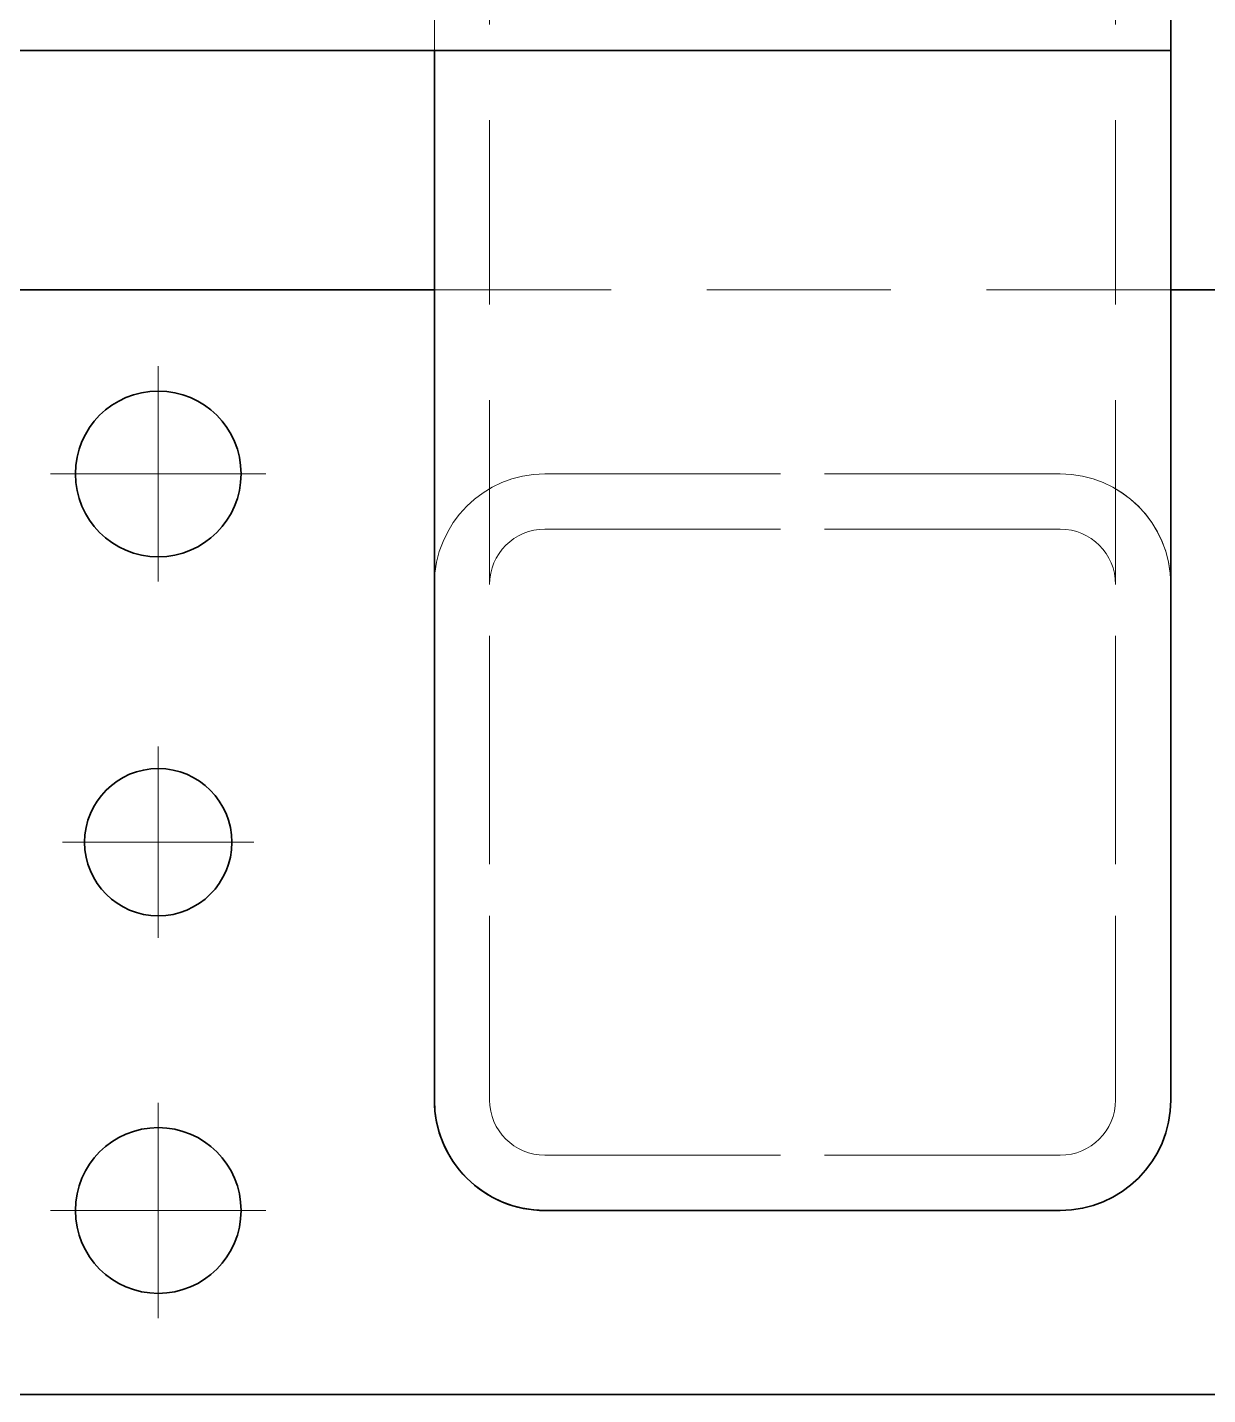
# Model space of a CAD drawing. Header units: millimetres. Extents: x 11035 to 42401, y -8968 to 2503.
# Drawn here: x 11518.3 to 11582.4, y 2063.5 to 2137.8 of the extents above; entities that cross this region are included whole.
import ezdxf

# ---------------------------------------------------------------- set-up
doc = ezdxf.new("R2010")
doc.units = ezdxf.units.MM
doc.linetypes.add('CENTER-HOKUTO', pattern=[23, 20, -1, 1, -1])
doc.linetypes.add('HIDDEN-HOKUTO', pattern=[3.8, 2.5, -1.3])
doc.layers.add('AM_7', color=2, linetype='CENTER-HOKUTO', lineweight=30)
doc.layers.add('AM_HID', color=1, linetype='HIDDEN-HOKUTO', lineweight=25)

msp = doc.modelspace()

# ---------------------------------------------------------------- linework, layer by layer
at = {"color": 7, "lineweight": 35, "ltscale": 0.278136}
msp.add_line((11580.414, 2136.506), (11580.414, 2147.631), dxfattribs=at)
at = {"color": 7, "lineweight": 35}
for p, q in [((11380.414, 2136.506), (11580.414, 2136.506)), ((11540.414, 2136.506), (11540.414, 2079.506)), ((11580.414, 2136.506), (11580.414, 2079.506)), ((11540.414, 2123.506), (11420.414, 2123.506)), ((11580.414, 2107.506), (11580.414, 2079.506)), ((11574.414, 2073.506), (11546.414, 2073.506)), ((11546.414, 2073.506), (11574.414, 2073.506)), ((11375.414, 2063.506), (11585.414, 2063.506))]:
    msp.add_line(p, q, dxfattribs=at)
at = {"color": 7, "lineweight": 35, "ltscale": 0.125}
msp.add_line((11585.414, 2123.506), (11580.414, 2123.506), dxfattribs=at)
at = {"color": 7, "lineweight": 35, "ltscale": 0.000382996}
msp.add_line((11580.414, 2107.506), (11580.414, 2107.521), dxfattribs=at)
at = {"color": 7, "lineweight": 35}
for centre, radius in [((11525.414, 2113.506), 4.5), ((11525.414, 2093.506), 4), ((11525.414, 2073.506), 4.5)]:
    msp.add_circle(centre, radius, dxfattribs=at)
for centre, start, end in [((11546.414, 2079.506), 179.99999, 270), ((11546.414, 2079.506), 180.00002, 269.99998), ((11574.414, 2079.506), 270, 0), ((11574.414, 2079.506), 270.00002, 359.99998)]:
    msp.add_arc(centre, 6, start, end, dxfattribs=at)
at = {"layer": 'AM_7', "color": 2, "lineweight": 13}
for p, q in [((11525.414, 2119.356), (11525.414, 2107.656)), ((11531.264, 2113.506), (11519.564, 2113.506)), ((11525.414, 2098.706), (11525.414, 2088.306)), ((11530.614, 2093.506), (11520.214, 2093.506)), ((11525.414, 2079.356), (11525.414, 2067.656)), ((11531.264, 2073.506), (11519.564, 2073.506))]:
    msp.add_line(p, q, dxfattribs=at)
at = {"layer": 'AM_HID', "color": 1, "lineweight": 13, "ltscale": 4}
for p, q in [((11543.414, 2193.506), (11543.414, 2079.506)), ((11577.414, 2193.506), (11577.414, 2079.506)), ((11540.414, 2139.006), (11540.414, 2136.506)), ((11580.414, 2123.506), (11540.414, 2123.506)), ((11546.414, 2113.506), (11574.414, 2113.506)), ((11574.414, 2113.506), (11546.414, 2113.506)), ((11546.414, 2110.506), (11574.414, 2110.506)), ((11574.414, 2110.506), (11546.414, 2110.506)), ((11540.414, 2079.506), (11540.414, 2107.506)), ((11543.414, 2079.506), (11543.414, 2107.506)), ((11577.414, 2079.506), (11577.414, 2107.506)), ((11574.414, 2076.506), (11546.414, 2076.506)), ((11546.414, 2076.506), (11574.414, 2076.506))]:
    msp.add_line(p, q, dxfattribs=at)
for centre, radius, start, end in [((11546.414, 2107.506), 6, 90, 179.99999), ((11546.414, 2107.506), 6, 90.00002, 179.99998), ((11574.414, 2107.506), 6, 0.14637, 90), ((11574.414, 2107.506), 6, 0.00002, 89.99998), ((11546.414, 2107.506), 3, 90.00003, 179.99999), ((11546.414, 2107.506), 3, 90.00002, 180.00001), ((11574.414, 2107.506), 3, 0.00001, 89.99997), ((11574.414, 2107.506), 3, 359.99999, 89.99998), ((11546.414, 2079.506), 3, 180.00001, 269.99997), ((11546.414, 2079.506), 3, 179.99999, 269.99998), ((11574.414, 2079.506), 3, 270.00003, 359.99999), ((11574.414, 2079.506), 3, 270.00002, 0.00001)]:
    msp.add_arc(centre, radius, start, end, dxfattribs=at)

doc.saveas('drawing.dxf')
